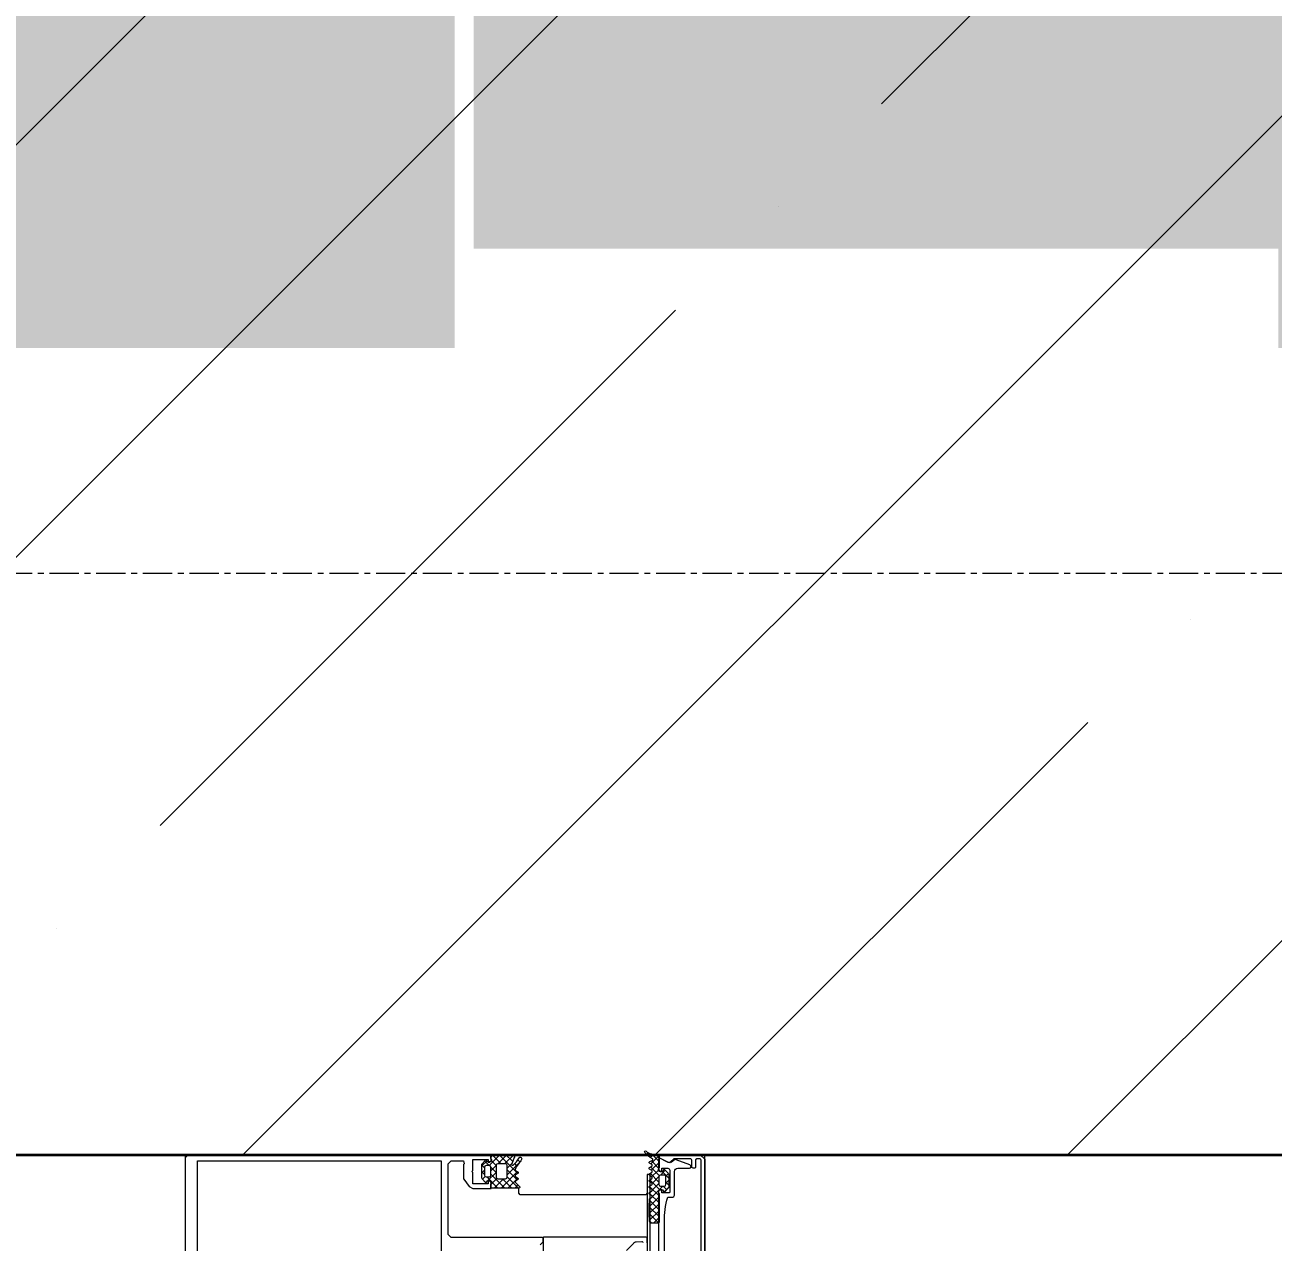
# Model space of a CAD drawing. Header units: millimetres. Extents: x 0 to 168960, y -92093 to 443706.
# Drawn here: x 33733 to 34140.7, y 313285 to 313682.5 of the extents above; entities that cross this region are included whole.
import ezdxf
from ezdxf.enums import TextEntityAlignment as Align

# ---------------------------------------------------------------- set-up
doc = ezdxf.new("R2018")
doc.units = ezdxf.units.MM
doc.linetypes.add('осевая', pattern=[50.800000000000004, 31.75, -6.35, 6.35, -6.35])
for name, color, linetype, lineweight in [('_0', 7, 'Continuous', 15), ('АР_Названия помещений', 124, 'Continuous', 5), ('АР_Номер помещения', 1, 'Continuous', 25), ('АР_Помещения_площадь', 19, 'Continuous', 9)]:
    doc.layers.add(name, color=color, linetype=linetype, lineweight=lineweight)
doc.layers.add('АР_Сущ.Несущая стена', color=7, linetype='Continuous')
doc.styles.add('ISOCPEUR', font='isocpeur.ttf', dxfattribs={"height": 174.9999999999999})
doc.styles.get("Standard").update_dxf_attribs({"font": 'arial.ttf'})

# ---------------------------------------------------------------- blocks, each defined once
blk = doc.blocks.new('3 ЭТАЖ')
at = {"layer": 'АР_Сущ.Несущая стена', "lineweight": 13, "ltscale": 10000}
h = blk.add_hatch(dxfattribs=at)
h.set_pattern_fill('ANSI35', color=8, scale=30)
h.set_pattern_definition([(45, (0, 65599.52902570905), (-134.7038418160373, 134.7038418160373), []), (45, (134.7038999999932, 65599.52902570905), (-134.7038418160373, 134.7038418160373), [238.125, -47.625, 0, -47.625])])
h.paths.add_polyline_path([(148958.3458491689, -49830.2672541292), (141112.5399259315, -49830.26725412931), (141112.5399259315, -50025.26725412937), (148958.3458491689, -50025.26725412926)])
h.paths.add_polyline_path([(148958.3458491689, -49635.26725412926), (141112.5399259315, -49635.26725412937), (141112.5399259315, -49830.26725412931), (148958.3458491689, -49830.2672541292)])
h.paths.add_polyline_path([(153961.6223047973, -49635.26725412931), (148958.3458491689, -49635.26725412926), (148958.3458491689, -49830.2672541292), (153961.6223047973, -49830.2672541292)])
h.paths.add_polyline_path([(153961.6223047973, -49830.2672541292), (148958.3458491689, -49830.2672541292), (148958.3458491689, -50025.26725412926), (153961.6223047973, -50025.26725412931)])
at = {"layer": 'АР_Сущ.Несущая стена', "color": 8, "linetype": 'Continuous', "lineweight": 35, "flags": 128}
blk.add_lwpolyline([(153961.6223047973, -50025.26725412931), (153961.6223047973, -49635.26725412931), (141112.5399259315, -49635.26725412937), (141112.5399259315, -50025.26725412937), (153961.6223047973, -50025.26725412931)], dxfattribs=at)
blk = doc.blocks.new('*U371')
at = {"color": 8, "style": 'ISOCPEUR', "width": 0.7, "flags": 1}
blk.add_attdef('КАТЕГОРИЯ', (-499.1655280450395, -2092.186355050572), '', height=250, dxfattribs=at)
at = {"layer": 'АР_Номер помещения', "color": 8, "style": 'ISOCPEUR', "width": 0.7}
blk.add_attdef('НОМЕР_ПОМЕЩЕНИЯ', text='', height=300, dxfattribs=at).set_placement((-18510.49361090659, 7567.289123812037), align=Align.MIDDLE_CENTER)
at = {"layer": 'АР_Помещения_площадь', "color": 8, "style": 'ISOCPEUR', "width": 0.7}
blk.add_attdef('ПЛОЩАДЬ_ПОМЕЩЕНИЯ', text='', height=200, dxfattribs=at).set_placement((-14623.74387785005, 5822.615793806528), align=Align.MIDDLE_RIGHT)
at = {"layer": 'АР_Помещения_площадь', "color": 8, "lineweight": 30, "width": 0.7, "flags": 104}
blk.add_attdef('ИМЯ_ПОМЕЩЕНИЯ', text='', height=100, dxfattribs=at).set_placement((157.6277002443094, 1217.141369806137), align=Align.MIDDLE_CENTER)
blk = doc.blocks.new('*U372')
at = {"color": 8, "style": 'ISOCPEUR', "width": 0.7, "flags": 1}
blk.add_attdef('КАТЕГОРИЯ', (-499.1655280450395, -2092.186355050572), '', height=250, dxfattribs=at)
at = {"layer": 'АР_Номер помещения', "color": 8, "style": 'ISOCPEUR', "width": 0.7}
blk.add_attdef('НОМЕР_ПОМЕЩЕНИЯ', text='', height=300, dxfattribs=at).set_placement((-20320.1206182717, 401.983033271239), align=Align.MIDDLE_CENTER)
at = {"layer": 'АР_Помещения_площадь', "color": 8, "lineweight": 30, "width": 0.7, "flags": 104}
blk.add_attdef('ИМЯ_ПОМЕЩЕНИЯ', text='', height=100, dxfattribs=at).set_placement((157.6277002443094, 1217.141369806137), align=Align.MIDDLE_CENTER)
at = {"layer": 'АР_Помещения_площадь', "color": 8, "style": 'ISOCPEUR', "width": 0.7}
blk.add_attdef('ПЛОЩАДЬ_ПОМЕЩЕНИЯ', text='', height=200, dxfattribs=at).set_placement((-20157.25560618485, 981.5149308616656), align=Align.MIDDLE_RIGHT)
blk = doc.blocks.new('*U361')
at = {"color": 8, "style": 'ISOCPEUR', "width": 0.7, "flags": 1}
blk.add_attdef('КАТЕГОРИЯ', (-499.1655280450395, -2092.186355050572), '', height=250, dxfattribs=at)
at = {"layer": 'АР_Номер помещения', "color": 8, "style": 'ISOCPEUR', "width": 0.7}
blk.add_attdef('НОМЕР_ПОМЕЩЕНИЯ', text='', height=300, dxfattribs=at).set_placement((-20442.9678235531, 8376.031730824574), align=Align.MIDDLE_CENTER)
at = {"layer": 'АР_Помещения_площадь', "color": 8, "style": 'ISOCPEUR', "width": 0.7}
blk.add_attdef('ПЛОЩАДЬ_ПОМЕЩЕНИЯ', text='', height=200, dxfattribs=at).set_placement((-21408.7320204215, 8026.212287067085), align=Align.MIDDLE_RIGHT)
at = {"layer": 'АР_Помещения_площадь', "color": 8, "lineweight": 30, "width": 0.7, "flags": 104}
blk.add_attdef('ИМЯ_ПОМЕЩЕНИЯ', text='', height=100, dxfattribs=at).set_placement((157.6277002443094, 1217.141369806137), align=Align.MIDDLE_CENTER)
blk = doc.blocks.new('*U362')
at = {"color": 8, "style": 'ISOCPEUR', "width": 0.7, "flags": 1}
blk.add_attdef('КАТЕГОРИЯ', (-499.1655280450395, -2092.186355050572), '', height=250, dxfattribs=at)
at = {"layer": 'АР_Номер помещения', "color": 8, "style": 'ISOCPEUR', "width": 0.7}
blk.add_attdef('НОМЕР_ПОМЕЩЕНИЯ', text='', height=300, dxfattribs=at).set_placement((-17564.86919595587, 2858.18843627081), align=Align.MIDDLE_CENTER)
at = {"layer": 'АР_Помещения_площадь', "color": 8, "style": 'ISOCPEUR', "width": 0.7}
blk.add_attdef('ПЛОЩАДЬ_ПОМЕЩЕНИЯ', text='', height=200, dxfattribs=at).set_placement((-1475.609504904383, 2342.480832341213), align=Align.MIDDLE_RIGHT)
at = {"layer": 'АР_Помещения_площадь', "color": 8, "lineweight": 30, "width": 0.7, "flags": 104}
blk.add_attdef('ИМЯ_ПОМЕЩЕНИЯ', text='', height=100, dxfattribs=at).set_placement((157.6277002443094, 1217.141369806137), align=Align.MIDDLE_CENTER)
blk = doc.blocks.new('*U366')
at = {"color": 8, "style": 'ISOCPEUR', "width": 0.7, "flags": 1}
blk.add_attdef('КАТЕГОРИЯ', (-499.1655280450395, -2092.186355050572), '', height=250, dxfattribs=at)
at = {"layer": 'АР_Номер помещения', "color": 8, "style": 'ISOCPEUR', "width": 0.7}
blk.add_attdef('НОМЕР_ПОМЕЩЕНИЯ', text='', height=300, dxfattribs=at).set_placement((-21196.4674922059, -1818.481553809905), align=Align.MIDDLE_CENTER)
at = {"layer": 'АР_Помещения_площадь', "color": 8, "lineweight": 30, "width": 0.7, "flags": 104}
blk.add_attdef('ИМЯ_ПОМЕЩЕНИЯ', text='', height=100, dxfattribs=at).set_placement((157.6277002443094, 1217.141369806137), align=Align.MIDDLE_CENTER)
at = {"layer": 'АР_Помещения_площадь', "color": 8, "style": 'ISOCPEUR', "width": 0.7}
blk.add_attdef('ПЛОЩАДЬ_ПОМЕЩЕНИЯ', text='', height=200, dxfattribs=at).set_placement((-19595.60745293346, 178.0239761574612), align=Align.MIDDLE_RIGHT)
blk = doc.blocks.new('*U418')
h = blk.add_hatch()
h.set_pattern_fill('ANSI37', color=8, scale=0.5)
h.set_pattern_definition([(45, (-321901.7383585442, 48226.32356034344), (-1.122532015133644, 1.122532015133644), []), (135, (-321901.7383585442, 48226.32356034344), (-1.122532015133644, -1.122532015133644), [])])
edge = h.paths.add_edge_path()
edge.add_line((442.8020281974649, -99.84644754063936), (443.7648560030692, -99.84644754063936))
edge.add_arc((443.764905309414, -100.2730545070365), 0.4266069692464647, 38.46720526364243, 90.0066221268458, ccw=False)
edge.add_arc((444.4329804816118, -99.74215345992505), 0.4267278803357085, 218.4792014617965, 360.0031842435021)
edge.add_line((444.8597083612884, -99.74212974429554), (444.8597083612884, -98.64481071631906))
edge.add_arc((444.6768766503189, -98.64475262813046), 0.1828317201972519, 359.9817963310826, 450.0182036575212)
edge.add_line((444.6768185621667, -98.46192091716091), (444.5549011159063, -98.46192091716091))
edge.add_arc((444.5548993341078, -98.27903148222804), 0.1828894349415545, 134.9891900558194, 270.00055820356704, ccw=False)
edge.add_line((444.4256013758903, -98.1496847257398), (445.6448378499671, -97.05242771070641))
edge.add_arc((446.0224856428313, -97.56513761588094), 0.6367804192335655, 89.04228559928242, 126.3743227270298, ccw=False)
edge.add_line((446.033129103559, -96.92844615287629), (450.17844629732, -96.92844615287629))
edge.add_arc((450.1890897580477, -97.56513761588094), 0.6367804192335584, 53.62567727297028, 90.95771440071758, ccw=False)
edge.add_line((450.5667375509119, -97.05242771070641), (451.7859740249886, -98.1496847257398))
edge.add_arc((451.6566760667711, -98.27903148222804), 0.182889434941537, -90.00055822180241, 45.01080994418061, ccw=False)
edge.add_line((451.6566742849144, -98.46192091716091), (451.5347568387705, -98.46192091716091))
edge.add_arc((451.5346987506208, -98.644752628133), 0.1828317201997975, 89.98179634328076, 180.0182036681199)
edge.add_line((451.3518670396487, -98.64481071631906), (451.3518670396487, -99.74212974429554))
edge.add_arc((451.7785949193234, -99.7421534599233), 0.4267278803337334, 179.9968157567326, 321.520798538946)
edge.add_arc((452.4466700915036, -100.273054507008), 0.4266069692179774, 89.99337787052752, 141.5327947369534, ccw=False)
edge.add_line((452.4467193978679, -99.84644754063936), (453.5439764129304, -99.84644754063936))
edge.add_arc((453.5440345011383, -100.0292792516115), 0.182831720199816, -0.018203668120008842, 90.01820367496038, ccw=False)
edge.add_line((453.7268662121104, -100.0293373397975), (453.7268662121104, -107.2227147123443))
edge.add_arc((453.4216850741997, -107.2395373358896), 0.305644446374264, -89.92112534710179, 3.155145328809624, ccw=False)
edge.add_line((453.4221058310549, -107.5451814926522), (452.6906011543659, -107.5451814926522))
edge.add_arc((452.6904851120297, -107.2411984444053), 0.3039830703958481, 244.95480233596442, 270.021872061045, ccw=False)
edge.add_line((452.5617990258223, -107.5165992401629), (450.4890784159842, -106.6631151044161))
edge.add_arc((450.3602095518304, -106.9392960775972), 0.3047673113960507, 64.98576244972996, 219.6300021498801)
edge.add_arc((457.668224891377, -100.6399477080965), 9.952967568172939, 220.7259968277902, 238.8128303935909)
edge.add_arc((452.3672484823235, -109.5268345645863), 0.4002801790656331, -8.457876227770385, 68.45787622021481, ccw=False)
edge.add_arc((452.2112588336979, -109.3442628189211), 0.6024183835417811, 242.1193583758615, 336.3721565998646, ccw=False)
edge.add_arc((457.6573040032102, -100.4637240145162), 11.01872594920454, 229.8782217290363, 238.6798176726807, ccw=False)
edge.add_arc((446.6534778370179, -113.5664117225139), 6.091684827123468, 50.15279329535062, 70.00825879677184)
edge.add_arc((448.6277304560873, -108.126635651237), 0.3047655738155319, 69.16444434796408, 145.6630389231933)
edge.add_line((448.376074978053, -107.9547299347572), (447.8884051935937, -108.6862966243892))
edge.add_arc((447.6367508906013, -108.5143533771583), 0.3047857747384424, 214.3429114746995, 325.65708852530054, ccw=False)
edge.add_line((447.3850965876089, -108.6862966243892), (446.8974268031496, -107.9547299347572))
edge.add_arc((446.6457725001572, -108.1266731819954), 0.3047857747425471, 34.3429114758288, 145.6570885241712)
edge.add_line((446.3941181971649, -107.9547299347572), (445.9063863997188, -108.6862966243892))
edge.add_arc((445.6547320967314, -108.5143533771364), 0.3047857747466732, 214.3429114753043, 325.65708852138806, ccw=False)
edge.add_line((445.403077793734, -108.6862966243747), (444.9154080092748, -107.9547299347427))
edge.add_arc((444.6637260888368, -108.126716658428), 0.3048331054845511, 34.34673025838872, 134.9918225739898)
edge.add_line((444.4482072988948, -107.9111363407241), (443.139608249029, -109.242662259206))
edge.add_arc((442.924079282889, -109.0271039407641), 0.304824742917812, 180.02687340184, 314.9960987877161, ccw=False)
edge.add_line((442.6192545735001, -109.0272469125078), (442.6192545735001, -100.0293373397975))
edge.add_arc((442.8020862844721, -100.0292792516116), 0.1828317201996384, 90.01820329868411, 180.0182036680621, ccw=False)
edge = h.paths.add_edge_path(flags=16)
edge.add_line((449.4025866541386, -97.78186827568004), (446.8278494412851, -97.78186827568004))
edge.add_arc((446.8278494412851, -98.32336567064647), 0.5414973949664272, 90, 180)
edge.add_line((446.2863520463187, -98.32336567064647), (446.2863520463187, -99.31309149055176))
edge.add_arc((446.8278494412851, -99.31309149055176), 0.5414973949664272, 180, 270)
edge.add_line((446.8278494412851, -99.85458888551818), (449.4025866541386, -99.85458888551818))
edge.add_arc((449.4025866541386, -99.31309149055176), 0.5414973949664272, 270, 360)
edge.add_line((449.9440840491051, -99.31309149055176), (449.9440840491051, -98.32336567064647))
edge.add_arc((449.4025866541386, -98.32336567064647), 0.5414973949664272, 0, 90)
edge = h.paths.add_edge_path(flags=16)
edge.add_line((450.0027012407271, -101.5614951440688), (446.2277348547549, -101.5614951440688))
edge.add_arc((446.2277348547549, -102.1029925390352), 0.5414973949664272, 90, 180)
edge.add_line((445.6862374597885, -102.1029925390352), (445.6862374597885, -104.6777071713763))
edge.add_arc((446.2277348547549, -104.6777071713763), 0.5414973949664272, 180, 270)
edge.add_line((446.2277348547549, -105.2192045663427), (450.0027012407271, -105.2192045663427))
edge.add_arc((450.0027012407271, -104.6777071713763), 0.5414973949664272, 270, 360)
edge.add_line((450.5441986356935, -104.6777071713763), (450.5441986356935, -102.1029925390352))
edge.add_arc((450.0027012407271, -102.1029925390352), 0.5414973949664272, 0, 90)
h = blk.add_hatch()
h.set_pattern_fill('ANSI37', color=8, scale=0.5)
h.set_pattern_definition([(45, (-321901.7383585442, 48225.68129990094), (-1.122532015133644, 1.122532015133644), []), (135, (-321901.7383585442, 48225.68129990094), (-1.122532015133644, -1.122532015133644), [])])
edge = h.paths.add_edge_path()
edge.add_line((441.4616778000681, -156.302630528185), (441.705601317641, -156.302630528185))
edge.add_arc((441.7056013176415, -156.1197988172129), 0.1828317201998032, 270, 360)
edge.add_line((441.8884330286136, -156.1197988172129), (441.8884330286136, -154.900505177397))
edge.add_arc((441.4617146988475, -154.900505177397), 0.4267183308264255, 0, 141.5264757347093)
edge.add_arc((440.7935757329332, -154.3695473460264), 0.4267017864716978, 270, 321.5264757346931)
edge.add_line((440.7935757329332, -154.7962491324973), (431.4770060803381, -154.7962491324973))
edge.add_arc((431.4770060803374, -154.4915091836897), 0.3047399585219917, 180, 270)
edge.add_line((431.1722661316934, -154.4915091836897), (431.1722661316934, -152.0528772685155))
edge.add_arc((431.4767230923816, -152.0528772685155), 0.3044569814295733, 145.6357109038406, 180)
edge.add_line((431.2254043681504, -151.8810257267936), (431.6489975964256, -151.7175331559951))
edge.add_arc((435.4006484410683, -204.6285745010466), 53.04387976268197, 85.94423753332752, 94.05576246667246)
edge.add_line((439.1522992857107, -151.7175331559951), (439.6399690701688, -152.4490688391611))
edge.add_arc((439.8916199148124, -152.2771227138395), 0.304784542952794, 214.3437249692445, 325.6562750307555)
edge.add_line((440.1432707594557, -152.4490688391611), (440.6309405439127, -151.7175331559968))
edge.add_arc((440.8825913885565, -151.8894792813184), 0.304784542952794, 34.34372496947568, 145.6562750307555)
edge.add_line((441.134242233199, -151.7175331559958), (441.7438914767298, -152.4490688391621))
edge.add_arc((441.9955423213731, -152.2771227138395), 0.304784542952794, 214.3437249694757, 325.6562750307555)
edge.add_line((442.2471931660165, -152.4490688391611), (442.7348629504744, -151.7175331559955))
edge.add_arc((442.9865137950854, -151.8894792813021), 0.3047845429175452, 34.34372496828551, 145.6562750296232)
edge.add_line((443.2381646397033, -151.7175331560046), (443.7258344241599, -152.4490688391683))
edge.add_arc((443.9774852688032, -152.2771227138468), 0.304784542952794, 214.3437249692445, 325.6562750299673)
edge.add_line((444.2291361134447, -152.4490688391719), (444.7168679108344, -151.7175331560015))
edge.add_arc((444.9685187554786, -151.8894792813111), 0.3047845429466369, 34.34372496859837, 145.656275032685)
edge.add_line((445.2201696001183, -151.7175331559959), (445.7078393845746, -152.4490688391593))
edge.add_arc((445.9594902292255, -152.2771227138577), 0.3047845429466368, 214.3437249654637, 325.6562750306135)
edge.add_line((446.2111410738634, -152.4490688391764), (446.8207283044072, -151.7175331560103))
edge.add_arc((447.0723791490499, -151.8894792813329), 0.304784542952794, 34.34372497003269, 145.6562750305243)
edge.add_line((447.3240299936914, -151.7175331560078), (447.8117617910804, -152.4490688391773))
edge.add_arc((448.063412635728, -152.2771227138722), 0.3047845429466368, 214.3437249662671, 325.6562750303779)
edge.add_line((448.315063480365, -152.4490688391921), (448.8027332648272, -151.7175331560198))
edge.add_arc((449.0543841094785, -151.8894792813819), 0.3047845429818857, 34.34372496019705, 145.6562750252561)
edge.add_line((449.3060349541728, -151.7175331560837), (449.7937047386253, -152.4490688392411))
edge.add_arc((450.045355583269, -152.2771227139195), 0.3047845429527939, 214.3437249692445, 325.6562750309866)
edge.add_line((450.2970064279133, -152.4490688392401), (450.769605369789, -151.7175315112687))
edge.add_arc((451.0212661787872, -151.8894556725109), 0.3047803799531579, 25.55774671951606, 145.6607410225594)
edge.add_line((451.2962240809755, -151.7579671481879), (451.6619764193509, -152.6114202774595))
edge.add_arc((451.936945210772, -152.4799048259046), 0.304801821276656, 205.5614300544389, 331.9799636356036)
edge.add_arc((459.255463572007, -156.3745135141514), 7.985474883734515, 128.8188781880359, 151.9799636356035)
edge.add_arc((454.4407586691867, -150.390267045204), 0.3048115604497932, 322.5238476784805, 488.8188781880433)
edge.add_arc((459.4718936836879, -154.2474667584739), 6.03477116777137, 142.5238476784812, 180)
edge.add_line((453.4371225165859, -154.2474667584739), (453.4371225165859, -154.3695574329907))
edge.add_arc((453.0104271071103, -154.3695574329907), 0.4266954176128115, 270, 360)
edge.add_line((453.0104271071103, -154.796252847805), (449.2308141653933, -154.796252847805))
edge.add_arc((449.2308141653929, -154.3695510613341), 0.4267017864716978, 218.4694764851984, 270)
edge.add_arc((448.5627193481677, -154.9003968068762), 0.4266140358978636, 38.46947648521645, 109.2471323393451)
edge.add_arc((448.5626470903679, -154.9005023700151), 0.4266898917694475, 109.2332992259694, 180)
edge.add_line((448.1359571998663, -154.9005023700151), (448.1359571998663, -156.1197988172565))
edge.add_arc((448.3187889108384, -156.1197988172565), 0.1828317201998032, 180, 270)
edge.add_line((448.3187889108384, -156.3026305282286), (448.5627124284114, -156.3026305282286))
edge.add_arc((448.5627124284118, -156.4854951150504), 0.1828645893715156, 315.0014571292464, 450)
edge.add_line((448.692020502146, -156.614796611903), (447.4728281666459, -157.8340509612555))
edge.add_arc((447.0848073368769, -157.4460498670464), 0.5487303657759914, 270, 315.0014571292569)
edge.add_line((447.0848073368769, -157.9947802308628), (442.939582891653, -157.9947802308628))
edge.add_arc((442.9395828916539, -157.4460498670288), 0.5487303657935584, 224.998542870739, 270)
edge.add_line((442.5515620618725, -157.8340509612503), (441.3323697263339, -156.6147966118593))
edge.add_arc((441.4616778000681, -156.4854951150067), 0.1828645893715156, 90, 224.9985428707536)
edge = h.paths.add_edge_path(flags=16)
edge.add_line((443.2288615202023, -155.296147031538), (443.2288615202023, -156.529753500868))
edge.add_arc((443.7703589151687, -155.296147031538), 0.5414973949664272, 90, 180)
edge.add_line((446.3450961280222, -154.7546496365716), (443.7703589151687, -154.7546496365716))
edge.add_arc((446.3450961280222, -155.296147031538), 0.5414973949664272, 0, 90)
edge.add_line((446.8865935229886, -156.529753500868), (446.8865935229886, -155.296147031538))
edge.add_arc((446.3450961280222, -156.529753500868), 0.5414973949664272, 270, 360)
edge.add_line((443.7703589151687, -157.0712508958344), (446.3450961280222, -157.0712508958344))
edge.add_arc((443.7703589151687, -156.529753500868), 0.5414973949664272, 180, 270)
at = {"color": 8, "lineweight": 0, "ltscale": 100, "transparency": 33554687}
for points in [[(424.0366631019468, -115.9483119021055), (425.0120026708654, -116.9237134839672), (426.2312391449422, -116.9237134839672), (426.4750740371718, -116.6798165787944), (426.4750740371718, -86.93078148085931), (427.4504756190189, -85.95544191194074), (450.5441986356353, -85.95544191194074), (451.5196002174824, -86.93078148085931), (451.5196002174824, -90.95424324147768), (450.5441986356353, -91.19807813370733), (450.3003637434057, -90.95424324147768), (445.6673147521986, -90.95424324147768), (445.5453973061129, -91.0761606875925), (443.1069863708298, -92.7830669461431), (442.4973371273562, -94.0023034202344), (442.4973371273562, -99.976506331633), (444.4480782781219, -99.976506331633), (445.0577275216536, -99.48883654717372), (445.0577275216536, -99.00110474977134), (443.9604084936626, -99.00110474977134), (443.9604084936626, -94.0023034202344), (447.7400353620368, -94.0023034202344), (447.9838702542664, -93.63655108188993), (448.34962259264, -94.0023034202344), (452.0072700019417, -94.0023034202344), (452.0072700019417, -99.00110474977134), (451.0319304330231, -99.00110474977134), (451.0319304330231, -99.48883654717372), (451.5196002174824, -99.976506331633), (453.4703413682481, -99.976506331633), (453.4703413682481, -0.9755092450972144), (452.4950017993295, -0.0001076632355535567), (390.457543615911, -0.0001076632355535567)], [(440.9123483149059, -150.9424115691976), (440.4246785304466, -150.4547417847383), (440.4246785304466, -109.4864392062476), (440.9123483149059, -108.9987694217883), (442.4973371273562, -108.9987694217883)], [(390.9452134003703, -169.8403908787908), (452.0072700019417, -169.8403908787908), (453.4703413682481, -168.255402066355), (453.4703413682481, -154.7220074311221), (452.7388366915592, -154.4781725388924), (451.0319304330231, -157.6481501637639), (451.1538478791671, -158.501603293032), (452.2511669070999, -159.7208397671233), (452.2511669070999, -165.2073418875983), (451.885352555856, -165.451176779828), (449.4469416205728, -165.451176779828), (449.2031067283432, -165.8169601246367), (449.2031067283432, -166.5484958078044), (449.4469416205728, -166.7923307000341), (451.885352555856, -166.7923307000341), (452.2511669070999, -167.1581140448428), (452.2511669070999, -168.255402066355), (451.885352555856, -168.4992369585847), (391.0671928594428, -168.4992369585847)]]:
    blk.add_lwpolyline(points, dxfattribs=at)
blk.add_lwpolyline([(391.5548626439021, -4.023569423853928), (451.5196002174824, -4.023569423853928), (451.5196002174824, -83.63888640987295), (391.5548626439021, -83.63888640987295)], close=True, dxfattribs=at)
for points in [[(442.8020281974649, -99.84644754063936), (443.7648560030692, -99.84644754063936, -0.2287523810762611), (444.0989233540212, -100.0076765650623, 0.7101639231358212), (444.8597083612884, -99.74212974429554), (444.8597083612884, -98.64481071631906, 0.4143996870914876), (444.6768185621667, -98.46192091716091), (444.5549011159063, -98.46192091716091, -0.6682503890445888), (444.4256013758903, -98.1496847257398), (445.6448378499671, -97.05242771070641, -0.1643479059441302), (446.033129103559, -96.92844615287629), (450.17844629732, -96.92844615287629, -0.1643479059441302), (450.5667375509119, -97.05242771070641), (451.7859740249886, -98.1496847257398, -0.6682503891596868), (451.6566742849144, -98.46192091716091), (451.5347568387705, -98.46192091716091, 0.4143996870833266), (451.3518670396487, -98.64481071631906), (451.3518670396487, -99.74212974429554, 0.7101639231391418), (452.112652046916, -100.007676565055, -0.2287523810910513), (452.4467193978679, -99.84644754063936), (453.5439764129304, -99.84644754063936, -0.4143996871765861), (453.7268662121104, -100.0293373397975), (453.7268662121104, -107.2227147123443, -0.4300281847644905), (453.4221058310549, -107.5451814926522), (452.6906011543659, -107.5451814926522, -0.1098139781175365), (452.5617990258223, -107.5165992401629), (450.4890784159842, -106.6631151044161, 0.8000358277039689), (450.1254840593509, -107.1336850106048, 0.07908294790216032), (452.5142254276624, -109.1545148104882, -0.3488032577412263), (452.7631753203649, -109.5857086732534, -0.4361245879823007), (451.9295492069404, -109.8767546921184, -0.03842309887939363), (450.556679083519, -108.8894849471284, 0.08685322061285544), (448.7361316125215, -107.8418001824715, 0.3467629046601076), (448.376074978053, -107.9547299347572), (447.8884051935937, -108.6862966243892, -0.5278770357902526), (447.3850965876089, -108.6862966243892), (446.8974268031496, -107.9547299347572, 0.5278770357776507), (446.3941181971649, -107.9547299347572), (445.9063863997188, -108.6862966243892, -0.5278770357650493), (445.403077793734, -108.6862966243747), (444.9154080092748, -107.9547299347427, 0.4697389635461835), (444.4482072988948, -107.9111363407241), (443.139608249029, -109.242662259206, -0.667984424932516), (442.6192545735001, -109.0272469125078), (442.6192545735001, -100.0293373397975, -0.4142135642613711)], [(450.7696053697917, -151.7175315112648, -0.5779496213016146), (451.2962240809765, -151.7579671481902), (451.66197641935, -152.6114202774583, 0.615333828900983), (452.2060267672831, -152.6230804739711, -0.1014034095220688), (454.2496638726051, -150.1527952235004, -0.8870851218243345), (454.6826492592999, -150.5757367996079, 0.1649969122064492), (453.4371225165859, -154.2475566542447), (453.4371225165859, -154.3694741003595, -0.4143043114941015), (453.0103782380073, -154.796252847805), (449.2308133825617, -154.796252847805, -0.2286961432583318), (448.8967474601421, -154.6350201763374, 0.3190489133936659), (448.4220888497265, -154.497628140601, 0.3190018552396916), (448.1359571998663, -154.900535261458), (448.1359571998663, -156.1197407290705, 0.4143996870833266), (448.3188469989881, -156.3026305282286), (448.5626818912177, -156.3026305282286, -0.6683385997492722), (448.6919816135968, -156.6148355024301), (447.4728071524486, -157.8340719765214, -0.1988829373258806), (447.0848537111495, -157.9947802308628), (442.9395365173885, -157.9947802308628, -0.1988829373551211), (442.5515830760313, -157.8340719764777), (441.3324086148831, -156.6148355023864, -0.6683385997492723), (441.4617083372622, -156.302630528185), (441.7055432294918, -156.302630528185, 0.4143996870833266), (441.8884330286136, -156.1197407290268), (441.8884330286136, -154.9005352614143, 0.7102015621310012), (441.1276424381839, -154.6350164610297, -0.2286961432583318), (440.7935765157644, -154.7962491324973), (431.4770830266251, -154.7962491324973, -0.414362099440266), (431.1722661316934, -154.4914315931049), (431.1722661316934, -152.0529896514012, -0.1511707915363169), (431.2254043681504, -151.8810257267936), (431.6489975964258, -151.7175331559951, -0.03540799054371244), (439.1522992857107, -151.7175331559951), (439.63996907017, -152.4490688391628, 0.527867958552825), (440.1432707594548, -152.4490688391628), (440.6309405439141, -151.7175331559951, -0.5278679585528249), (441.134242233199, -151.7175331559951), (441.7438914767307, -152.4490688391628, 0.527867958552825), (442.2471931660156, -152.4490688391628), (442.7348629504748, -151.7175331559951, -0.5278679585528249), (443.2381646397015, -151.7175331560023), (443.7258344241608, -152.4490688391701, 0.527867958552825), (444.2291361134456, -152.4490688391701), (444.7168679108335, -151.7175331560023, -0.5278679585717272), (445.2201696001183, -151.7175331559951), (445.7078393845776, -152.4490688391628, 0.5278679585717273), (446.2111410738624, -152.4490688391774), (446.8207283044075, -151.7175331560096, -0.5278679585528249), (447.3240299936923, -151.7175331560096), (447.8117617910801, -152.4490688391774, 0.5278679585717273), (448.315063480365, -152.4490688391919), (448.8027332648243, -151.7175331560242, -0.5278679585717272), (449.3060349541673, -151.7175331560751), (449.7937047386266, -152.4490688392428, 0.5278679585528251), (450.2970064279115, -152.4490688392428)]]:
    blk.add_lwpolyline(points, format="xyb", close=True, dxfattribs=at)
at = {"color": 8}
for points in [[(449.4025866541386, -97.78186827568004), (446.8278494412851, -97.78186827568004, 0.414213562373095), (446.2863520463187, -98.32336567064647), (446.2863520463187, -99.31309149055176, 0.414213562373095), (446.8278494412851, -99.85458888551818), (449.4025866541386, -99.85458888551818, 0.414213562373095), (449.9440840491051, -99.31309149055176), (449.9440840491051, -98.32336567064647, 0.414213562373095)], [(450.0027012407271, -101.5614951440688), (446.2277348547549, -101.5614951440688, 0.414213562373095), (445.6862374597885, -102.1029925390352), (445.6862374597885, -104.6777071713763, 0.414213562373095), (446.2277348547549, -105.2192045663427), (450.0027012407271, -105.2192045663427, 0.414213562373095), (450.5441986356935, -104.6777071713763), (450.5441986356935, -102.1029925390352, 0.414213562373095)], [(446.3450961280222, -154.7546496365716), (443.7703589151687, -154.7546496365716, 0.414213562373095), (443.2288615202023, -155.296147031538), (443.2288615202023, -156.529753500868, 0.414213562373095), (443.7703589151687, -157.0712508958344), (446.3450961280222, -157.0712508958344, 0.414213562373095), (446.8865935229886, -156.529753500868), (446.8865935229886, -155.296147031538, 0.414213562373095)]]:
    blk.add_lwpolyline(points, format="xyb", close=True, dxfattribs=at)
at = {"color": 8, "lineweight": 0, "ltscale": 100, "transparency": 33554687}
for points in [[(418.4256102637345, -146.5692822529267, -1.575399656426527e-05), (420.8043651994275, -144.1930707713503, -0.4398191101055806)], [(422.2700976618988, -144.1930707713503, -1.575399656426528e-05), (424.6488525975918, -146.5692822529267, -0.2080566110632873), (425.0742609254856, -147.3630483862247), (425.1339201168929, -149.235505310647, -0.4411110715409258), (424.8900852246633, -149.4793402028766)], [(424.7072090627233, -150.9424883328569), (426.0483629683921, -150.9424883328569, 0.4143255057077639), (426.5970337799707, -150.3937830522731), (426.5969914831993, -117.2489735283701, 0.5239329190821609), (426.2312391448839, -116.9237134839672), (425.1339201168929, -116.9237134839672), (417.9405427444334, -116.9237134839672)], [(421.8420250459648, -156.5508621422517), (431.5958548257667, -156.5508621422517, -0.08279896819570452), (439.6096279422826, -157.6471921132719), (439.6096279422826, -158.8664285873632, 0.4143260923033303), (440.6460731174055, -159.9028392868817), (448.0833473951396, -159.9028392868817, -0.4143260923197836), (449.1197925637433, -160.9392499864074), (449.1197925637433, -164.7188458483173, 0.8270430078467679), (450.17844629732, -164.9211670455001), (451.885352555856, -160.4100355004224, 0.2496293600316565), (451.827918042797, -159.8976520782484), (451.0964133661081, -158.9222815028655, -0.2673491356416615), (451.0155469370264, -157.8911230633124), (452.3567008572471, -155.0869287832496, 0.5512236456822476), (452.081483085717, -154.6511652050571), (448.6676085556581, -154.6511652050571), (448.0580213251131, -155.1388659959806), (448.0580213251131, -155.7484532265547), (449.1553403531042, -155.7484532265547), (449.1553403531042, -157.3334420389905, -0.4143260923197838), (448.1188951845005, -158.3698527385162), (441.4131875963839, -158.3698527385162, -0.414362099391309), (441.1083707015104, -158.0650351991166), (441.1083707015104, -155.748510703513), (442.0837722833575, -155.748510703513), (442.0837722833575, -155.1389234729389), (441.5961024988982, -154.6512226820154), (401.3564429164006, -154.6512226820154)]]:
    blk.add_lwpolyline(points, format="xyb", dxfattribs=at)
at = {"color": 8}
blk.add_lwpolyline([(395.9440767428795, -151.9178131510592), (447.0084686724193, -151.9178131510592), (447.0084686724193, -150.9424115691976), (395.9440767428795, -150.9424115691976)], close=True, dxfattribs=at)

msp = doc.modelspace()

# ---------------------------------------------------------------- linework, layer by layer
at = {"layer": '_0', "linetype": 'осевая', "ltscale": 0.3}
msp.add_line((1843.707149777566, 313503.4256894588), (74501.81585292798, 313503.4256894588), dxfattribs=at)
at = {"layer": '_0'}
for points in [[(33785.08392636865, 310706.434266649), (22591.27838038454, 310706.434266649), (22591.27838038451, 310803.4341165901), (11791.27916346905, 310803.43411659), (11791.27838038433, 313721.7932528815), (12391.27838038451, 313721.7932528815), (12391.27838038448, 319721.7932528815), (19461.27838038428, 319721.7932528815), (19461.27838038451, 314261.5117804693), (19161.27838038451, 314261.5117804692), (19161.27838038451, 313408.5587257967), (22533.69287498038, 313408.5587257966), (22533.69287498038, 313311.5117804693), (26565.99197291375, 313311.5117804693), (26565.99197291375, 314231.5117804693), (28265.99197291381, 314231.5117804693), (28265.99197291381, 313311.5117804693), (33785.32800060915, 313313.4341165898)], [(41798.36514866493, 304413.43411659), (34051.27838038463, 304413.43411659), (34051.27838024935, 310705.1862924717), (33955.04624670602, 310707.6822408265), (33955.04648605423, 313313.43411659), (50190.27572535515, 313311.5117804693), (50190.27572535515, 314231.5117804693), (51890.27572535521, 314231.5117804693), (51890.27572535521, 313311.5117804693), (55601.27838038452, 313312.6898971419), (55601.06417990647, 313408.8045492842), (66601.27838038452, 313408.760454782), (66601.27838038451, 310803.43411659), (55801.27838038451, 310803.43411659), (55801.27838035733, 310706.434266649), (41802.15478175275, 310704.9341916195)]]:
    msp.add_lwpolyline(points, close=True, dxfattribs=at)

# ---------------------------------------------------------------- block references
msp.add_blockref('3 ЭТАЖ', (-108312.0674687843, 363338.7013707192), dxfattribs=at)
ref = msp.add_blockref('*U372', (44912.19305171604, 314166.7183374479), dxfattribs=at)
lines = msp.add_mtext('\\W0.8000;Санузлы для девочек основной и старшей школы\\Pс комнатой личной гигиены', dxfattribs={"layer": 'АР_Названия помещений', "color": 8, "insert": (22950.92913980184, 322335.4136110297), "char_height": 3224.539816057382, "width": 1818.923815450755, "attachment_point": 1})
ref.add_attrib('ИМЯ_ПОМЕЩЕНИЯ', '', (22950.92913980184, 322335.4136110297), dxfattribs={"flags": 104}).embed_mtext(lines)
ref = msp.add_blockref('*U362', (49645.1823398304, 311704.5919760152), dxfattribs=at)
lines = msp.add_mtext('\\W0.8000;Кабинет информатики и информационных\\Pтехнологий с возможностью деления\\Pтрансформируемой перегородкой на два\\Pпомещения', dxfattribs={"layer": 'АР_Названия помещений', "color": 8, "insert": (33695.11667115668, 321446.1710718342), "char_height": 6603.183349143786, "width": 1779.628549205147, "attachment_point": 1})
ref.add_attrib('ИМЯ_ПОМЕЩЕНИЯ', '', (33695.11667115668, 321446.1710718342), dxfattribs={"flags": 104}).embed_mtext(lines)
ref = msp.add_blockref('*U361', (47730.90035476875, 312312.6696398946), dxfattribs=at)
lines = msp.add_mtext('\\W0.8000;Лестничная клетка', dxfattribs={"layer": 'АР_Названия помещений', "color": 8, "insert": (26654.45643724136, 315384.8971264781), "char_height": 1807.932503779579, "width": 1779.628549205147, "attachment_point": 1})
ref.add_attrib('ИМЯ_ПОМЕЩЕНИЯ', '', (26654.45643724136, 315384.8971264781), dxfattribs={"flags": 104}).embed_mtext(lines)
ref = msp.add_blockref('*U371', (33928.42614212226, 308804.5919760153), dxfattribs=at)
lines = msp.add_mtext('\\W0.8000;Коридор с рекреацией ', dxfattribs={"layer": 'АР_Названия помещений', "color": 8, "insert": (16784.3746824866, 317838.0403892503), "char_height": 3787.104619372796, "width": 1779.628549205147, "attachment_point": 1})
ref.add_attrib('ИМЯ_ПОМЕЩЕНИЯ', '', (16784.3746824866, 317838.0403892503), dxfattribs={"flags": 104}).embed_mtext(lines)
ref = msp.add_blockref('*U366', (41698.42614212232, 316387.1829245291), dxfattribs=at)
lines = msp.add_mtext('\\W0.8000;Административный кабинет (основная и старшая школа)', dxfattribs={"layer": 'АР_Названия помещений', "color": 8, "insert": (20797.93253121567, 315417.3480490811), "char_height": 1807.932503779579, "width": 1779.628549205147, "attachment_point": 1})
ref.add_attrib('ИМЯ_ПОМЕЩЕНИЯ', '', (20797.93253121567, 315417.3480490811), dxfattribs={"flags": 104}).embed_mtext(lines)
at = {"layer": '_0', "lineweight": 0, "rotation": 90}
msp.add_blockref('*U418', (33785.32789294592, 312859.9637752215), dxfattribs=at)

doc.saveas('drawing.dxf')
